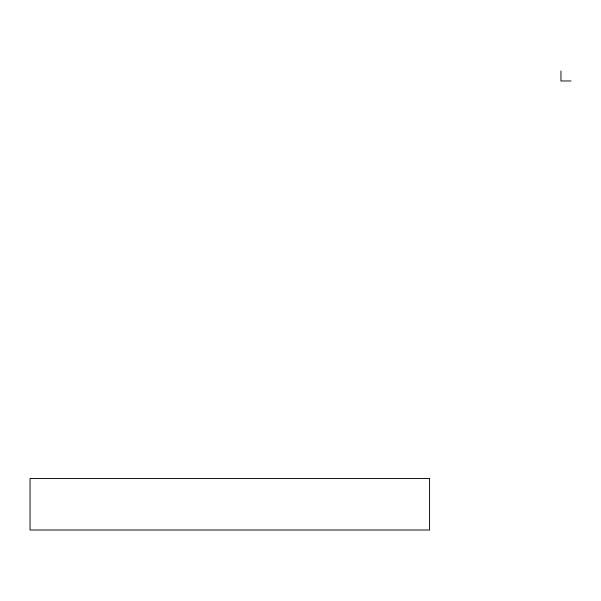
<?xml version="1.0" encoding="UTF-8"?>
<svg xmlns="http://www.w3.org/2000/svg" width="601" height="601" viewBox="0 0 601 601"><rect width="100%" height="100%" fill="white"/><g stroke="black" fill="none" stroke-linecap="round" stroke-linejoin="round"><path stroke-width="0.9" d="M570.95 80.977L560.958 80.977L560.958 70.993M429.587 478.471L30.05 478.471L30.05 530.007L429.587 530.007L429.587 478.471"/></g></svg>
